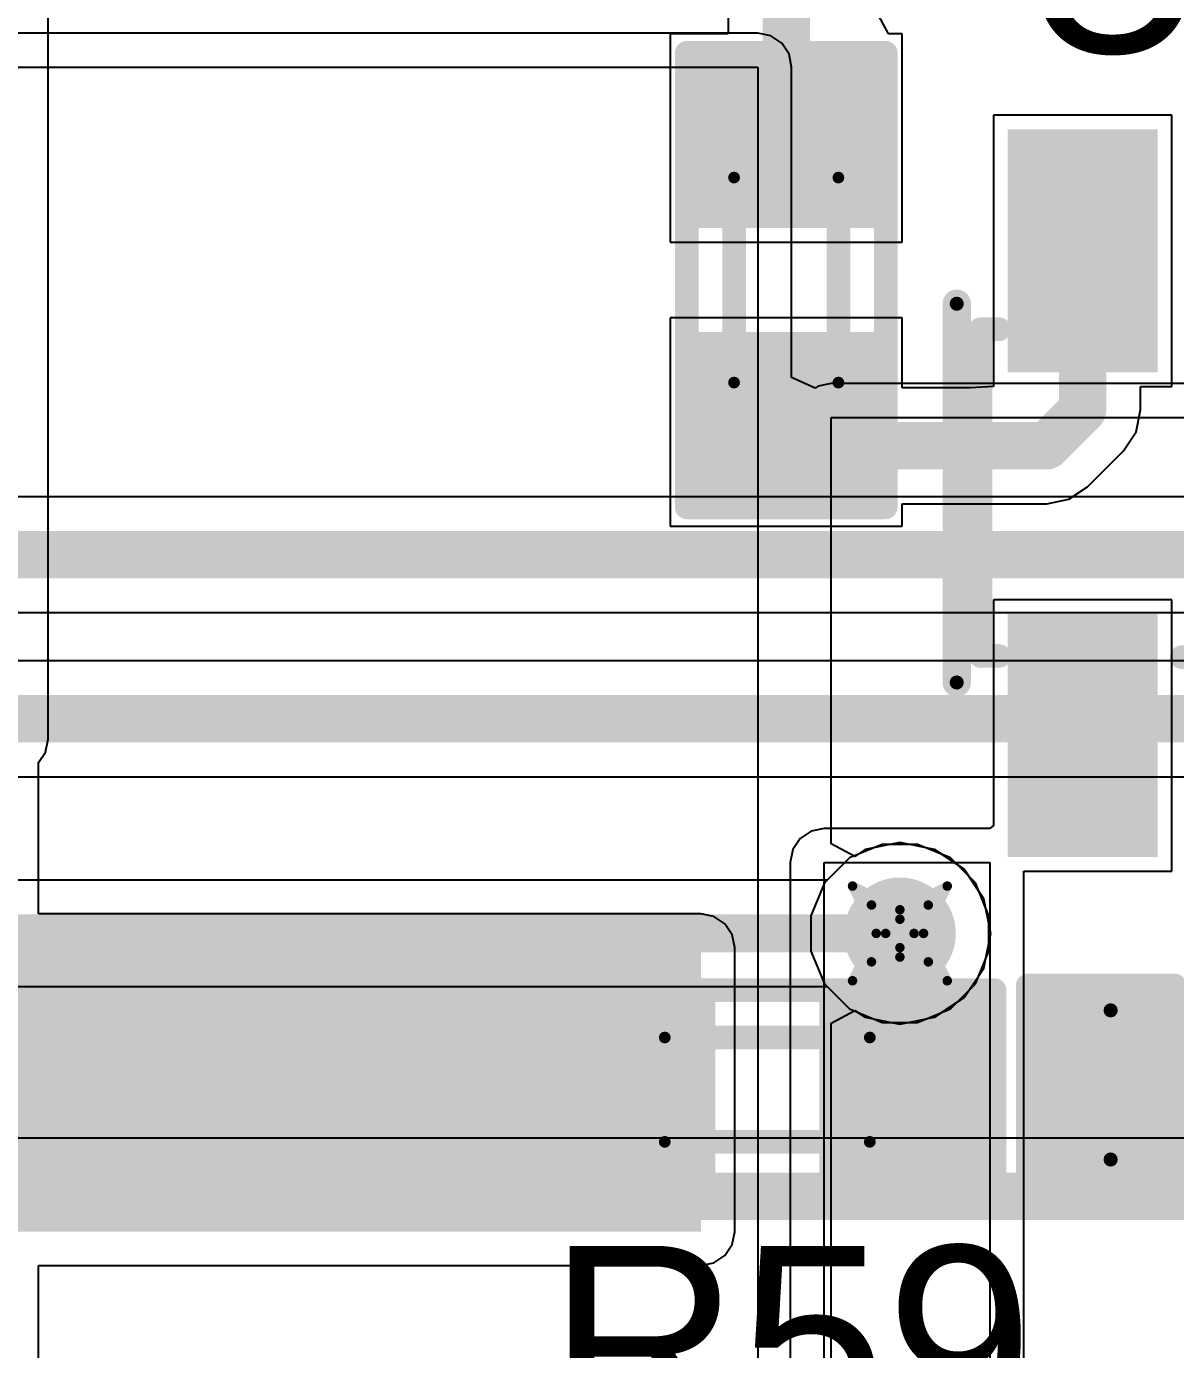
# Model space of a CAD drawing. Header units: inches. Extents: x 0 to 13.9, y -0.2 to 3.4.
# Drawn here: x 1.5446 to 1.7872, y 2.6141 to 2.8936 of the extents above; entities that cross this region are included whole.
import ezdxf

# ---------------------------------------------------------------- set-up
doc = ezdxf.new("R2010")
doc.units = ezdxf.units.IN
doc.header["$MEASUREMENT"] = 0
for name, color, linetype in [('Bottom Layer', 5, 'Continuous'), ('Drill Drawing', 1, 'Continuous'), ('Layer 1', 16, 'Continuous'), ('Layer 2', 76, 'Continuous'), ('Mechanical 4', 56, 'Continuous'), ('Pad Holes', 156, 'Continuous'), ('Top Layer', 1, 'Continuous'), ('Top Overlay', 2, 'Continuous'), ('Top Paste', 8, 'Continuous'), ('Top Solder', 216, 'Continuous'), ('Via Holes', 16, 'Continuous')]:
    doc.layers.add(name, color=color, linetype=linetype)
doc.styles.add('Arial', font='', dxfattribs={"height": 0.2})
doc.styles.get('Arial').set_extended_font_data('Arial')

msp = doc.modelspace()

# ---------------------------------------------------------------- hatches: boundary and pattern name
at = {"layer": 'Bottom Layer'}
h = msp.add_hatch(color=5, dxfattribs=at)
edge = h.paths.add_edge_path()
edge.add_arc((1.729, 2.702), 0.01181, 0, 360)
at = {"layer": 'Layer 1'}
h = msp.add_hatch(color=16, dxfattribs=at)
edge = h.paths.add_edge_path()
edge.add_arc((1.729, 2.702), 0.01181, 0, 360)
at = {"layer": 'Layer 2'}
h = msp.add_hatch(color=76, dxfattribs=at)
edge = h.paths.add_edge_path()
edge.add_arc((1.729, 2.702), 0.01181, 0, 360)
at = {"layer": 'Mechanical 4'}
h = msp.add_hatch(color=56, dxfattribs=at)
edge = h.paths.add_edge_path()
edge.add_arc((1.69398, 2.86165), 0.00125, 0, 360)
h = msp.add_hatch(color=56, dxfattribs=at)
edge = h.paths.add_edge_path()
edge.add_arc((1.71602, 2.86165), 0.00125, 0, 360)
h = msp.add_hatch(color=56, dxfattribs=at)
edge = h.paths.add_edge_path()
edge.add_arc((1.741, 2.835), 0.0015, 0, 360)
h = msp.add_hatch(color=56, dxfattribs=at)
edge = h.paths.add_edge_path()
edge.add_arc((1.69398, 2.81835), 0.00125, 0, 360)
h = msp.add_hatch(color=56, dxfattribs=at)
edge = h.paths.add_edge_path()
edge.add_arc((1.71602, 2.81835), 0.00125, 0, 360)
h = msp.add_hatch(color=56, dxfattribs=at)
edge = h.paths.add_edge_path()
edge.add_arc((1.741, 2.755), 0.0015, 0, 360)
h = msp.add_hatch(color=56, dxfattribs=at)
edge = h.paths.add_edge_path()
edge.add_arc((1.7735, 2.68575), 0.0015, 0, 360)
h = msp.add_hatch(color=56, dxfattribs=at)
edge = h.paths.add_edge_path()
edge.add_arc((1.7735, 2.68575), 0.0015, 0, 360)
h = msp.add_hatch(color=56, dxfattribs=at)
edge = h.paths.add_edge_path()
edge.add_arc((1.67935, 2.68002), 0.00125, 0, 360)
h = msp.add_hatch(color=56, dxfattribs=at)
edge = h.paths.add_edge_path()
edge.add_arc((1.72265, 2.68002), 0.00125, 0, 360)
h = msp.add_hatch(color=56, dxfattribs=at)
edge = h.paths.add_edge_path()
edge.add_arc((1.67935, 2.65798), 0.00125, 0, 360)
h = msp.add_hatch(color=56, dxfattribs=at)
edge = h.paths.add_edge_path()
edge.add_arc((1.72265, 2.65798), 0.00125, 0, 360)
h = msp.add_hatch(color=56, dxfattribs=at)
edge = h.paths.add_edge_path()
edge.add_arc((1.7735, 2.65425), 0.0015, 0, 360)
h = msp.add_hatch(color=56, dxfattribs=at)
edge = h.paths.add_edge_path()
edge.add_arc((1.7735, 2.65425), 0.0015, 0, 360)
at = {"layer": 'Pad Holes'}
h = msp.add_hatch(color=7, dxfattribs=at)
edge = h.paths.add_edge_path()
edge.add_arc((1.69398, 2.86165), 0.00125, 0, 360)
h = msp.add_hatch(color=7, dxfattribs=at)
edge = h.paths.add_edge_path()
edge.add_arc((1.71602, 2.86165), 0.00125, 0, 360)
h = msp.add_hatch(color=7, dxfattribs=at)
edge = h.paths.add_edge_path()
edge.add_arc((1.741, 2.835), 0.0015, 0, 360)
h = msp.add_hatch(color=7, dxfattribs=at)
edge = h.paths.add_edge_path()
edge.add_arc((1.69398, 2.81835), 0.00125, 0, 360)
h = msp.add_hatch(color=7, dxfattribs=at)
edge = h.paths.add_edge_path()
edge.add_arc((1.71602, 2.81835), 0.00125, 0, 360)
h = msp.add_hatch(color=7, dxfattribs=at)
edge = h.paths.add_edge_path()
edge.add_arc((1.741, 2.755), 0.0015, 0, 360)
h = msp.add_hatch(color=7, dxfattribs=at)
edge = h.paths.add_edge_path()
edge.add_arc((1.7735, 2.68575), 0.0015, 0, 360)
h = msp.add_hatch(color=7, dxfattribs=at)
edge = h.paths.add_edge_path()
edge.add_arc((1.7735, 2.68575), 0.0015, 0, 360)
h = msp.add_hatch(color=7, dxfattribs=at)
edge = h.paths.add_edge_path()
edge.add_arc((1.67935, 2.68002), 0.00125, 0, 360)
h = msp.add_hatch(color=7, dxfattribs=at)
edge = h.paths.add_edge_path()
edge.add_arc((1.72265, 2.68002), 0.00125, 0, 360)
h = msp.add_hatch(color=7, dxfattribs=at)
edge = h.paths.add_edge_path()
edge.add_arc((1.67935, 2.65798), 0.00125, 0, 360)
h = msp.add_hatch(color=7, dxfattribs=at)
edge = h.paths.add_edge_path()
edge.add_arc((1.72265, 2.65798), 0.00125, 0, 360)
h = msp.add_hatch(color=7, dxfattribs=at)
edge = h.paths.add_edge_path()
edge.add_arc((1.7735, 2.65425), 0.0015, 0, 360)
h = msp.add_hatch(color=7, dxfattribs=at)
edge = h.paths.add_edge_path()
edge.add_arc((1.7735, 2.65425), 0.0015, 0, 360)
at = {"layer": 'Top Layer'}
for points in [[(1.7225, 2.855), (1.6875, 2.855), (1.6875, 2.885), (1.7225, 2.885)], [(1.77941, 2.86783), (1.77941, 2.82453), (1.75579, 2.82453), (1.75579, 2.86783)], [(1.7225, 2.795), (1.6875, 2.795), (1.6875, 2.825), (1.7225, 2.825)], [(1.77941, 2.76547), (1.77941, 2.72217), (1.75579, 2.72217), (1.75579, 2.76547)], [(1.525, 2.639), (1.687, 2.639), (1.687, 2.699), (1.525, 2.699)], [(1.656, 2.6515), (1.656, 2.6865), (1.686, 2.6865), (1.686, 2.6515)], [(1.716, 2.6515), (1.716, 2.6865), (1.746, 2.6865), (1.746, 2.6515)], [(1.79, 2.6875), (1.79, 2.6525), (1.76, 2.6525), (1.76, 2.6875)]]:
    msp.add_hatch(color=1, dxfattribs=at).paths.add_polyline_path(points)
h = msp.add_hatch(color=1, dxfattribs=at)
edge = h.paths.add_edge_path()
edge.add_arc((1.729, 2.702), 0.01181, 0, 360)
at = {"layer": 'Top Paste'}
for points in [[(1.7225, 2.855), (1.6875, 2.855), (1.6875, 2.885), (1.7225, 2.885)], [(1.77941, 2.86783), (1.77941, 2.82453), (1.75579, 2.82453), (1.75579, 2.86783)], [(1.7225, 2.795), (1.6875, 2.795), (1.6875, 2.825), (1.7225, 2.825)], [(1.77941, 2.76547), (1.77941, 2.72217), (1.75579, 2.72217), (1.75579, 2.76547)], [(1.656, 2.6515), (1.656, 2.6865), (1.686, 2.6865), (1.686, 2.6515)], [(1.716, 2.6515), (1.716, 2.6865), (1.746, 2.6865), (1.746, 2.6515)], [(1.79, 2.6875), (1.79, 2.6525), (1.76, 2.6525), (1.76, 2.6875)]]:
    msp.add_hatch(color=8, dxfattribs=at).paths.add_polyline_path(points)
at = {"layer": 'Top Solder'}
for points in [[(1.7265, 2.851), (1.6835, 2.851), (1.6835, 2.889), (1.7265, 2.889)], [(1.78341, 2.87183), (1.78341, 2.82053), (1.75179, 2.82053), (1.75179, 2.87183)], [(1.7265, 2.791), (1.6835, 2.791), (1.6835, 2.829), (1.7265, 2.829)], [(1.78341, 2.76947), (1.78341, 2.71817), (1.75179, 2.71817), (1.75179, 2.76947)], [(1.652, 2.6475), (1.652, 2.6905), (1.69, 2.6905), (1.69, 2.6475)], [(1.712, 2.6475), (1.712, 2.6905), (1.75, 2.6905), (1.75, 2.6475)], [(1.79236, 2.68986), (1.79236, 2.65014), (1.75764, 2.65014), (1.75764, 2.68986)]]:
    msp.add_hatch(color=216, dxfattribs=at).paths.add_polyline_path(points)
at = {"layer": 'Via Holes'}
h = msp.add_hatch(color=7, dxfattribs=at)
edge = h.paths.add_edge_path()
edge.add_arc((1.729, 2.702), 0.00591, 0, 360)

# ---------------------------------------------------------------- linework, layer by layer
at = {"layer": 'Bottom Layer'}
for p, q in [((1.72526, 2.72081), (1.71834, 2.71795)), ((1.73274, 2.72081), (1.72526, 2.72081)), ((1.73966, 2.71795), (1.73274, 2.72081)), ((1.71834, 2.71795), (1.71305, 2.71266)), ((1.74495, 2.71266), (1.73966, 2.71795)), ((1.71305, 2.71266), (1.71019, 2.70574)), ((1.74781, 2.70574), (1.74495, 2.71266)), ((1.71019, 2.70574), (1.71019, 2.69826)), ((1.74781, 2.69826), (1.74781, 2.70574)), ((1.71019, 2.69826), (1.71305, 2.69134)), ((1.74495, 2.69134), (1.74781, 2.69826)), ((1.71305, 2.69134), (1.71834, 2.68605)), ((1.73966, 2.68605), (1.74495, 2.69134)), ((1.71834, 2.68605), (1.72526, 2.68319)), ((1.73274, 2.68319), (1.73966, 2.68605)), ((1.72526, 2.68319), (1.73274, 2.68319))]:
    msp.add_line(p, q, dxfattribs=at)
at = {"layer": 'Drill Drawing'}
for points in [[(1.719, 2.712, 0.002, 0.002, 0), (1.729, 2.707, 0.002, 0.002, 0)], [(1.719, 2.712, 0.002, 0.002, 0), (1.724, 2.702, 0.002, 0.002, 0)], [(1.729, 2.707, 0.002, 0.002, 0), (1.739, 2.712, 0.002, 0.002, 0)], [(1.734, 2.702, 0.002, 0.002, 0), (1.739, 2.712, 0.002, 0.002, 0)], [(1.723, 2.708, 0.002, 0.002, 0), (1.729, 2.705, 0.002, 0.002, 0)], [(1.723, 2.708, 0.002, 0.002, 0), (1.726, 2.702, 0.002, 0.002, 0)], [(1.729, 2.705, 0.002, 0.002, 0), (1.735, 2.708, 0.002, 0.002, 0)], [(1.732, 2.702, 0.002, 0.002, 0), (1.735, 2.708, 0.002, 0.002, 0)], [(1.719, 2.692, 0.002, 0.002, 0), (1.724, 2.702, 0.002, 0.002, 0)], [(1.723, 2.696, 0.002, 0.002, 0), (1.726, 2.702, 0.002, 0.002, 0)], [(1.732, 2.702, 0.002, 0.002, 0), (1.735, 2.696, 0.002, 0.002, 0)], [(1.734, 2.702, 0.002, 0.002, 0), (1.739, 2.692, 0.002, 0.002, 0)], [(1.723, 2.696, 0.002, 0.002, 0), (1.729, 2.699, 0.002, 0.002, 0)], [(1.729, 2.699, 0.002, 0.002, 0), (1.735, 2.696, 0.002, 0.002, 0)], [(1.719, 2.692, 0.002, 0.002, 0), (1.729, 2.697, 0.002, 0.002, 0)], [(1.729, 2.697, 0.002, 0.002, 0), (1.739, 2.692, 0.002, 0.002, 0)]]:
    msp.add_lwpolyline(points, format="xyseb", dxfattribs=at)
for points in [[(1.7185, 2.712, 0.001, 0.001, 1), (1.7195, 2.712, 0.001, 0.001, 1)], [(1.7185, 2.712, 0.001, 0.001, 1), (1.7195, 2.712, 0.001, 0.001, 1)], [(1.7385, 2.712, 0.001, 0.001, 1), (1.7395, 2.712, 0.001, 0.001, 1)], [(1.7385, 2.712, 0.001, 0.001, 1), (1.7395, 2.712, 0.001, 0.001, 1)], [(1.7225, 2.708, 0.001, 0.001, 1), (1.7235, 2.708, 0.001, 0.001, 1)], [(1.7225, 2.708, 0.001, 0.001, 1), (1.7235, 2.708, 0.001, 0.001, 1)], [(1.7285, 2.707, 0.001, 0.001, 1), (1.7295, 2.707, 0.001, 0.001, 1)], [(1.7285, 2.707, 0.001, 0.001, 1), (1.7295, 2.707, 0.001, 0.001, 1)], [(1.7345, 2.708, 0.001, 0.001, 1), (1.7355, 2.708, 0.001, 0.001, 1)], [(1.7345, 2.708, 0.001, 0.001, 1), (1.7355, 2.708, 0.001, 0.001, 1)], [(1.7285, 2.705, 0.001, 0.001, 1), (1.7295, 2.705, 0.001, 0.001, 1)], [(1.7285, 2.705, 0.001, 0.001, 1), (1.7295, 2.705, 0.001, 0.001, 1)], [(1.7235, 2.702, 0.001, 0.001, 1), (1.7245, 2.702, 0.001, 0.001, 1)], [(1.7235, 2.702, 0.001, 0.001, 1), (1.7245, 2.702, 0.001, 0.001, 1)], [(1.7255, 2.702, 0.001, 0.001, 1), (1.7265, 2.702, 0.001, 0.001, 1)], [(1.7255, 2.702, 0.001, 0.001, 1), (1.7265, 2.702, 0.001, 0.001, 1)], [(1.7315, 2.702, 0.001, 0.001, 1), (1.7325, 2.702, 0.001, 0.001, 1)], [(1.7315, 2.702, 0.001, 0.001, 1), (1.7325, 2.702, 0.001, 0.001, 1)], [(1.7335, 2.702, 0.001, 0.001, 1), (1.7345, 2.702, 0.001, 0.001, 1)], [(1.7335, 2.702, 0.001, 0.001, 1), (1.7345, 2.702, 0.001, 0.001, 1)], [(1.7285, 2.699, 0.001, 0.001, 1), (1.7295, 2.699, 0.001, 0.001, 1)], [(1.7285, 2.699, 0.001, 0.001, 1), (1.7295, 2.699, 0.001, 0.001, 1)], [(1.7225, 2.696, 0.001, 0.001, 1), (1.7235, 2.696, 0.001, 0.001, 1)], [(1.7225, 2.696, 0.001, 0.001, 1), (1.7235, 2.696, 0.001, 0.001, 1)], [(1.7285, 2.697, 0.001, 0.001, 1), (1.7295, 2.697, 0.001, 0.001, 1)], [(1.7285, 2.697, 0.001, 0.001, 1), (1.7295, 2.697, 0.001, 0.001, 1)], [(1.7345, 2.696, 0.001, 0.001, 1), (1.7355, 2.696, 0.001, 0.001, 1)], [(1.7345, 2.696, 0.001, 0.001, 1), (1.7355, 2.696, 0.001, 0.001, 1)], [(1.7185, 2.692, 0.001, 0.001, 1), (1.7195, 2.692, 0.001, 0.001, 1)], [(1.7185, 2.692, 0.001, 0.001, 1), (1.7195, 2.692, 0.001, 0.001, 1)], [(1.7385, 2.692, 0.001, 0.001, 1), (1.7395, 2.692, 0.001, 0.001, 1)], [(1.7385, 2.692, 0.001, 0.001, 1), (1.7395, 2.692, 0.001, 0.001, 1)]]:
    msp.add_lwpolyline(points, format="xyseb", close=True, dxfattribs=at)
at = {"layer": 'Layer 1'}
for p, q in [((2.077, 2.79424), (1.53176, 2.79424)), ((0.389, 2.76976), (2.07193, 2.76976)), ((2.04167, 2.75957), (0.36743, 2.75957)), ((0.83798, 2.7351), (2.0366, 2.7351)), ((1.72526, 2.72081), (1.71834, 2.71795)), ((1.73274, 2.72081), (1.72526, 2.72081)), ((1.73966, 2.71795), (1.73274, 2.72081)), ((1.71834, 2.71795), (1.71361, 2.71322)), ((1.74495, 2.71266), (1.73966, 2.71795)), ((1.71361, 2.71322), (0.84317, 2.71322)), ((1.74781, 2.70574), (1.74495, 2.71266)), ((1.74781, 2.69826), (1.74781, 2.70574)), ((1.74495, 2.69134), (1.74781, 2.69826)), ((1.73966, 2.68605), (1.74495, 2.69134)), ((0.83852, 2.69078), (1.71361, 2.69078)), ((1.71361, 2.69078), (1.71834, 2.68605)), ((1.71834, 2.68605), (1.72526, 2.68319)), ((1.73274, 2.68319), (1.73966, 2.68605)), ((1.72526, 2.68319), (1.73274, 2.68319)), ((2.04413, 2.65874), (0.84698, 2.65874))]:
    msp.add_line(p, q, dxfattribs=at)
for points in [[(0.389, 2.782, 0.01, 0.01, 0), (2.077, 2.782, 0.01, 0.01, 0)], [(0.325, 2.74733, 0.01, 0.01, 0), (2.04167, 2.74733, 0.01, 0.01, 0)], [(0.83852, 2.702, 0.008, 0.008, 0), (1.729, 2.702, 0.008, 0.008, 0)], [(0.32717, 2.6465, 0.01, 0.01, 0), (2.0585, 2.6465, 0.01, 0.01, 0)]]:
    msp.add_lwpolyline(points, format="xyseb", dxfattribs=at)
msp.add_lwpolyline([(1.727, 2.702, 0.004, 0.004, 1), (1.731, 2.702, 0.004, 0.004, 1)], format="xyseb", close=True, dxfattribs=at)
at = {"layer": 'Layer 2'}
for p, q in [((1.699, 2.89214), (1.35, 2.89214)), ((1.70173, 2.89159), (1.699, 2.89214)), ((1.70405, 2.89005), (1.70173, 2.89159)), ((1.70559, 2.88773), (1.70405, 2.89005)), ((1.70614, 2.885), (1.70559, 2.88773)), ((1.35, 2.885), (1.699, 2.885)), ((1.699, 2.885), (1.699, 1.959)), ((1.70614, 2.8194), (1.70614, 2.885)), ((1.71114, 2.81717), (1.70614, 2.8194)), ((1.71177, 2.81759), (1.71114, 2.81717)), ((1.7145, 2.81814), (1.71177, 2.81759)), ((2.08457, 2.81814), (1.7145, 2.81814)), ((1.7145, 2.72095), (1.7145, 2.811)), ((1.7145, 2.811), (2.08635, 2.811)), ((1.7195, 2.71828), (1.7145, 2.72095)), ((1.72166, 2.71972), (1.7195, 2.71828)), ((1.729, 2.72118), (1.72166, 2.71972)), ((1.73634, 2.71972), (1.729, 2.72118)), ((1.74256, 2.71556), (1.73634, 2.71972)), ((1.74672, 2.70934), (1.74256, 2.71556)), ((1.74818, 2.702), (1.74672, 2.70934)), ((1.74672, 2.69466), (1.74818, 2.702)), ((1.74256, 2.68844), (1.74672, 2.69466)), ((1.73634, 2.68428), (1.74256, 2.68844)), ((1.7145, 2.68305), (1.7195, 2.68572)), ((1.7195, 2.68572), (1.72166, 2.68428)), ((1.7145, 1.942), (1.7145, 2.68305)), ((1.72166, 2.68428), (1.729, 2.68282)), ((1.729, 2.68282), (1.73634, 2.68428))]:
    msp.add_line(p, q, dxfattribs=at)
at = {"layer": 'Mechanical 4'}
for points in [[(1.69398, 2.81835, 0.005, 0.005, 0), (1.69398, 2.86165, 0.005, 0.005, 0)], [(1.71602, 2.81835, 0.005, 0.005, 0), (1.71602, 2.86165, 0.005, 0.005, 0)], [(1.741, 2.755, 0.006, 0.006, 0), (1.741, 2.835, 0.006, 0.006, 0)], [(1.7735, 2.65425, 0.006, 0.006, 0), (1.7735, 2.68575, 0.006, 0.006, 0)], [(1.7735, 2.68575, 0.006, 0.006, 0), (1.8365, 2.68575, 0.006, 0.006, 0)], [(1.67935, 2.68002, 0.005, 0.005, 0), (1.72265, 2.68002, 0.005, 0.005, 0)], [(1.67935, 2.65798, 0.005, 0.005, 0), (1.72265, 2.65798, 0.005, 0.005, 0)], [(1.7735, 2.65425, 0.006, 0.006, 0), (1.8365, 2.65425, 0.006, 0.006, 0)]]:
    msp.add_lwpolyline(points, format="xyseb", dxfattribs=at)
for points in [[(1.69273, 2.86165, 0.0025, 0.0025, 1), (1.69523, 2.86165, 0.0025, 0.0025, 1)], [(1.71477, 2.86165, 0.0025, 0.0025, 1), (1.71727, 2.86165, 0.0025, 0.0025, 1)], [(1.7395, 2.835, 0.003, 0.003, 1), (1.7425, 2.835, 0.003, 0.003, 1)], [(1.69273, 2.81835, 0.0025, 0.0025, 1), (1.69523, 2.81835, 0.0025, 0.0025, 1)], [(1.71477, 2.81835, 0.0025, 0.0025, 1), (1.71727, 2.81835, 0.0025, 0.0025, 1)], [(1.7395, 2.755, 0.003, 0.003, 1), (1.7425, 2.755, 0.003, 0.003, 1)], [(1.772, 2.68575, 0.003, 0.003, 1), (1.775, 2.68575, 0.003, 0.003, 1)], [(1.772, 2.68575, 0.003, 0.003, 1), (1.775, 2.68575, 0.003, 0.003, 1)], [(1.6781, 2.68002, 0.0025, 0.0025, 1), (1.6806, 2.68002, 0.0025, 0.0025, 1)], [(1.7214, 2.68002, 0.0025, 0.0025, 1), (1.7239, 2.68002, 0.0025, 0.0025, 1)], [(1.6781, 2.65798, 0.0025, 0.0025, 1), (1.6806, 2.65798, 0.0025, 0.0025, 1)], [(1.7214, 2.65798, 0.0025, 0.0025, 1), (1.7239, 2.65798, 0.0025, 0.0025, 1)], [(1.772, 2.65425, 0.003, 0.003, 1), (1.775, 2.65425, 0.003, 0.003, 1)], [(1.772, 2.65425, 0.003, 0.003, 1), (1.775, 2.65425, 0.003, 0.003, 1)]]:
    msp.add_lwpolyline(points, format="xyseb", close=True, dxfattribs=at)
at = {"layer": 'Top Layer'}
for p, q in [((1.54914, 2.743), (1.54914, 2.975)), ((1.69276, 2.9), (1.69276, 2.892)), ((1.72656, 2.892), (1.72389, 2.897)), ((1.69276, 2.892), (1.6805, 2.892)), ((1.6805, 2.892), (1.6805, 2.848)), ((1.7295, 2.892), (1.72656, 2.892)), ((1.7295, 2.848), (1.7295, 2.892)), ((1.78641, 2.87483), (1.74879, 2.87483)), ((1.74879, 2.87483), (1.74879, 2.81753)), ((1.78641, 2.81753), (1.78641, 2.87483)), ((1.6805, 2.848), (1.7295, 2.848)), ((1.7295, 2.832), (1.6805, 2.832)), ((1.6805, 2.832), (1.6805, 2.788)), ((1.7295, 2.81724), (1.7295, 2.832)), ((1.74391, 2.81724), (1.7295, 2.81724)), ((1.74879, 2.81753), (1.74391, 2.81724)), ((1.77983, 2.8126), (1.77983, 2.81753)), ((1.77983, 2.81753), (1.78641, 2.81753)), ((1.7789, 2.80792), (1.77983, 2.8126)), ((1.77625, 2.80395), (1.7789, 2.80792)), ((1.76865, 2.79635), (1.77625, 2.80395)), ((1.76468, 2.7937), (1.76865, 2.79635)), ((1.7295, 2.788), (1.7295, 2.79276)), ((1.7295, 2.79276), (1.76, 2.79276)), ((1.76, 2.79276), (1.76468, 2.7937)), ((1.6805, 2.788), (1.7295, 2.788)), ((1.78641, 2.77247), (1.74879, 2.77247)), ((1.74879, 2.77247), (1.74879, 2.72478)), ((1.78641, 2.71517), (1.78641, 2.77247)), ((1.54859, 2.74027), (1.54914, 2.743)), ((1.54714, 2.73809), (1.54859, 2.74027)), ((1.54714, 2.70614), (1.54714, 2.73809)), ((1.74879, 2.72478), (1.748, 2.72414)), ((1.70795, 2.72205), (1.70641, 2.71973)), ((1.71027, 2.72359), (1.70795, 2.72205)), ((1.713, 2.72414), (1.71027, 2.72359)), ((1.748, 2.72414), (1.713, 2.72414)), ((1.70641, 2.71973), (1.70586, 2.717)), ((1.70586, 2.717), (1.70586, 2.49)), ((1.713, 2.49), (1.713, 2.717)), ((1.713, 2.717), (1.748, 2.717)), ((1.748, 2.717), (1.748, 2.504)), ((1.75514, 2.51114), (1.75514, 2.71517)), ((1.75514, 2.71517), (1.78641, 2.71517)), ((1.687, 2.70614), (1.54714, 2.70614)), ((1.68973, 2.70559), (1.687, 2.70614)), ((1.69205, 2.70405), (1.68973, 2.70559)), ((1.69359, 2.70173), (1.69205, 2.70405)), ((1.69414, 2.699), (1.69359, 2.70173)), ((1.69414, 2.639), (1.69414, 2.699)), ((1.69359, 2.63627), (1.69414, 2.639)), ((1.69205, 2.63395), (1.69359, 2.63627)), ((1.68973, 2.63241), (1.69205, 2.63395)), ((1.54714, 2.4547), (1.54714, 2.63186)), ((1.54714, 2.63186), (1.687, 2.63186)), ((1.687, 2.63186), (1.68973, 2.63241))]:
    msp.add_line(p, q, dxfattribs=at)
for points in [[(1.705, 2.87, 0.01, 0.01, 0), (1.705, 2.9, 0.01, 0.01, 0)], [(1.7676, 2.8126, 0.01, 0.01, 0), (1.7676, 2.84618, 0.01, 0.01, 0)], [(1.76, 2.805, 0.01, 0.01, 0), (1.7676, 2.8126, 0.01, 0.01, 0)], [(1.705, 2.81, 0.01, 0.01, 0), (1.71, 2.805, 0.01, 0.01, 0)], [(1.71, 2.805, 0.01, 0.01, 0), (1.76, 2.805, 0.01, 0.01, 0)]]:
    msp.add_lwpolyline(points, format="xyseb", dxfattribs=at)
for points in [[(1.7025, 2.87, 0.005, 0.005, 1), (1.7075, 2.87, 0.005, 0.005, 1)], [(1.7651, 2.84618, 0.005, 0.005, 1), (1.7701, 2.84618, 0.005, 0.005, 1)], [(1.7651, 2.8126, 0.005, 0.005, 1), (1.7701, 2.8126, 0.005, 0.005, 1)], [(1.7651, 2.8126, 0.005, 0.005, 1), (1.7701, 2.8126, 0.005, 0.005, 1)], [(1.7025, 2.81, 0.005, 0.005, 1), (1.7075, 2.81, 0.005, 0.005, 1)], [(1.7075, 2.805, 0.005, 0.005, 1), (1.7125, 2.805, 0.005, 0.005, 1)], [(1.7075, 2.805, 0.005, 0.005, 1), (1.7125, 2.805, 0.005, 0.005, 1)], [(1.7575, 2.805, 0.005, 0.005, 1), (1.7625, 2.805, 0.005, 0.005, 1)], [(1.7575, 2.805, 0.005, 0.005, 1), (1.7625, 2.805, 0.005, 0.005, 1)]]:
    msp.add_lwpolyline(points, format="xyseb", close=True, dxfattribs=at)
at = {"layer": 'Top Overlay'}
for points in [[(1.684, 2.888, 0.005, 0.005, 0), (1.726, 2.888, 0.005, 0.005, 0)], [(1.684, 2.792, 0.005, 0.005, 0), (1.684, 2.888, 0.005, 0.005, 0)], [(1.726, 2.792, 0.005, 0.005, 0), (1.726, 2.888, 0.005, 0.005, 0)], [(1.746, 2.82961, 0.005, 0.005, 0), (1.74994, 2.82961, 0.005, 0.005, 0)], [(1.746, 2.76061, 0.005, 0.005, 0), (1.746, 2.82961, 0.005, 0.005, 0)], [(1.684, 2.792, 0.005, 0.005, 0), (1.726, 2.792, 0.005, 0.005, 0)], [(1.746, 2.76061, 0.005, 0.005, 0), (1.74994, 2.76061, 0.005, 0.005, 0)], [(1.78854, 2.76035, 0.005, 0.005, 0), (1.82232, 2.76035, 0.005, 0.005, 0)], [(1.653, 2.648, 0.005, 0.005, 0), (1.653, 2.69, 0.005, 0.005, 0)], [(1.653, 2.69, 0.005, 0.005, 0), (1.749, 2.69, 0.005, 0.005, 0)], [(1.749, 2.648, 0.005, 0.005, 0), (1.749, 2.69, 0.005, 0.005, 0)], [(1.756, 2.691, 0.005, 0.005, 0), (1.787, 2.691, 0.005, 0.005, 0)], [(1.756, 2.649, 0.005, 0.005, 0), (1.756, 2.691, 0.005, 0.005, 0)], [(1.653, 2.648, 0.005, 0.005, 0), (1.749, 2.648, 0.005, 0.005, 0)], [(1.756, 2.649, 0.005, 0.005, 0), (1.787, 2.649, 0.005, 0.005, 0)]]:
    msp.add_lwpolyline(points, format="xyseb", dxfattribs=at)
for points in [[(1.68275, 2.888, 0.0025, 0.0025, 1), (1.68525, 2.888, 0.0025, 0.0025, 1)], [(1.68275, 2.888, 0.0025, 0.0025, 1), (1.68525, 2.888, 0.0025, 0.0025, 1)], [(1.72475, 2.888, 0.0025, 0.0025, 1), (1.72725, 2.888, 0.0025, 0.0025, 1)], [(1.72475, 2.888, 0.0025, 0.0025, 1), (1.72725, 2.888, 0.0025, 0.0025, 1)], [(1.74475, 2.82961, 0.0025, 0.0025, 1), (1.74725, 2.82961, 0.0025, 0.0025, 1)], [(1.74475, 2.82961, 0.0025, 0.0025, 1), (1.74725, 2.82961, 0.0025, 0.0025, 1)], [(1.74869, 2.82961, 0.0025, 0.0025, 1), (1.75119, 2.82961, 0.0025, 0.0025, 1)], [(1.68275, 2.792, 0.0025, 0.0025, 1), (1.68525, 2.792, 0.0025, 0.0025, 1)], [(1.68275, 2.792, 0.0025, 0.0025, 1), (1.68525, 2.792, 0.0025, 0.0025, 1)], [(1.72475, 2.792, 0.0025, 0.0025, 1), (1.72725, 2.792, 0.0025, 0.0025, 1)], [(1.72475, 2.792, 0.0025, 0.0025, 1), (1.72725, 2.792, 0.0025, 0.0025, 1)], [(1.74475, 2.76061, 0.0025, 0.0025, 1), (1.74725, 2.76061, 0.0025, 0.0025, 1)], [(1.74475, 2.76061, 0.0025, 0.0025, 1), (1.74725, 2.76061, 0.0025, 0.0025, 1)], [(1.74869, 2.76061, 0.0025, 0.0025, 1), (1.75119, 2.76061, 0.0025, 0.0025, 1)], [(1.78729, 2.76035, 0.0025, 0.0025, 1), (1.78979, 2.76035, 0.0025, 0.0025, 1)], [(1.65175, 2.69, 0.0025, 0.0025, 1), (1.65425, 2.69, 0.0025, 0.0025, 1)], [(1.65175, 2.69, 0.0025, 0.0025, 1), (1.65425, 2.69, 0.0025, 0.0025, 1)], [(1.74775, 2.69, 0.0025, 0.0025, 1), (1.75025, 2.69, 0.0025, 0.0025, 1)], [(1.74775, 2.69, 0.0025, 0.0025, 1), (1.75025, 2.69, 0.0025, 0.0025, 1)], [(1.75475, 2.691, 0.0025, 0.0025, 1), (1.75725, 2.691, 0.0025, 0.0025, 1)], [(1.75475, 2.691, 0.0025, 0.0025, 1), (1.75725, 2.691, 0.0025, 0.0025, 1)], [(1.78575, 2.691, 0.0025, 0.0025, 1), (1.78825, 2.691, 0.0025, 0.0025, 1)], [(1.65175, 2.648, 0.0025, 0.0025, 1), (1.65425, 2.648, 0.0025, 0.0025, 1)], [(1.65175, 2.648, 0.0025, 0.0025, 1), (1.65425, 2.648, 0.0025, 0.0025, 1)], [(1.74775, 2.648, 0.0025, 0.0025, 1), (1.75025, 2.648, 0.0025, 0.0025, 1)], [(1.74775, 2.648, 0.0025, 0.0025, 1), (1.75025, 2.648, 0.0025, 0.0025, 1)], [(1.75475, 2.649, 0.0025, 0.0025, 1), (1.75725, 2.649, 0.0025, 0.0025, 1)], [(1.75475, 2.649, 0.0025, 0.0025, 1), (1.75725, 2.649, 0.0025, 0.0025, 1)], [(1.78575, 2.649, 0.0025, 0.0025, 1), (1.78825, 2.649, 0.0025, 0.0025, 1)]]:
    msp.add_lwpolyline(points, format="xyseb", close=True, dxfattribs=at)

# ---------------------------------------------------------------- texts
at = {"layer": 'Top Overlay', "style": 'Arial'}
for s, p in [('U13', (1.75402, 2.88801)), ('R59', (1.65468, 2.59601))]:
    msp.add_text(s, height=0.04, dxfattribs=at).set_placement(p)

doc.saveas('drawing.dxf')
